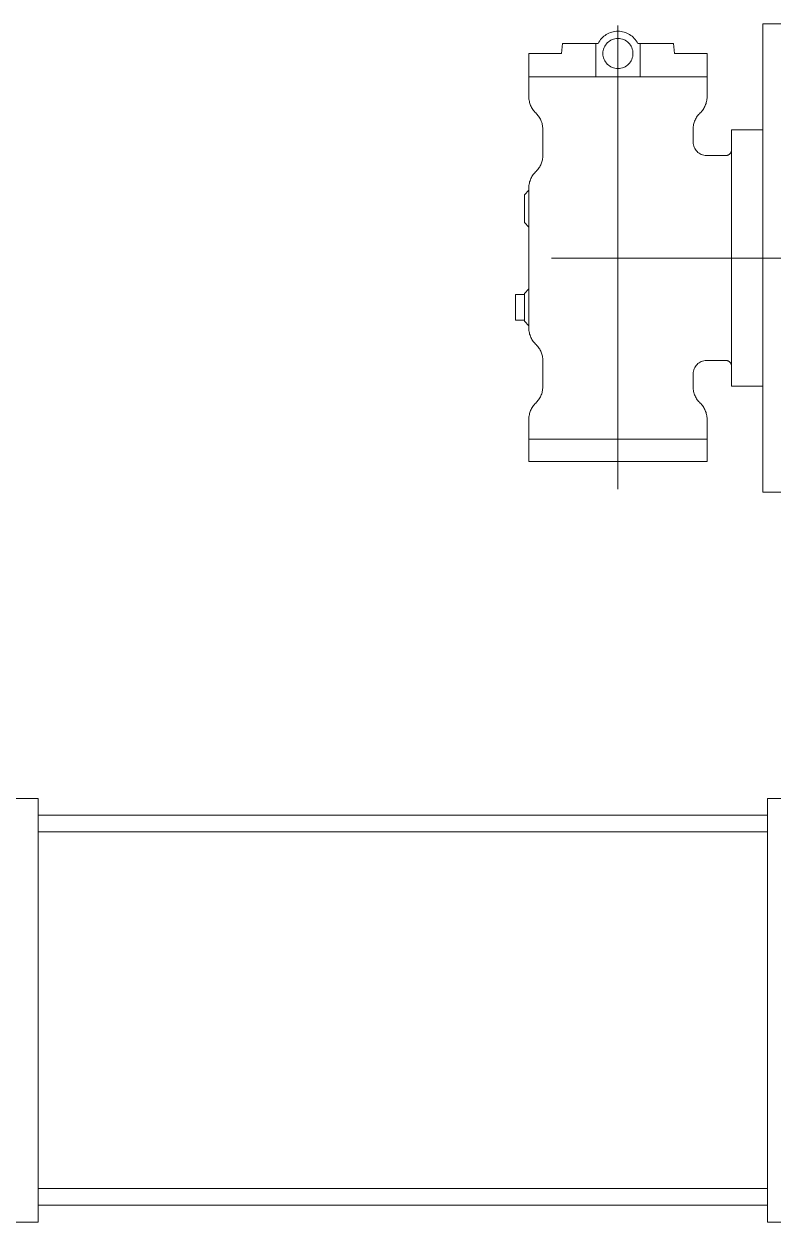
# Model space of a CAD drawing. Extents: x 475189 to 476029, y 1007718 to 1008015.
# Drawn here: x 475701.15 to 475704.76, y 1007783.29 to 1007789.05 of the extents above; entities that cross this region are included whole.
import ezdxf
from ezdxf.enums import TextEntityAlignment as Align

# ---------------------------------------------------------------- set-up
doc = ezdxf.new("R2010")
doc.units = 0
doc.header["$LTSCALE"] = 2
doc.header["$MEASUREMENT"] = 0
doc.linetypes.add('AM_ISO02W050x2', pattern=[3.75, 3, -0.75])
doc.layers.get('0').update_dxf_attribs({"linetype": 'CONTINUOUS', "lineweight": 0})
doc.layers.add('R.B', color=6, linetype='CONTINUOUS', lineweight=0)
doc.layers.add('TEXT', color=1, linetype='CONTINUOUS', lineweight=0)
doc.styles.add('ROMANS', font='ROMANS.SHX')
doc.styles.add('XT03_5', font='romans', dxfattribs={"width": 0.6, "height": 87.5})

# ---------------------------------------------------------------- blocks, each defined once
blk = doc.blocks.new('EXISTING')
at = {"color": 8, "linetype": 'AM_ISO02W050x2'}
for p, q in [((475704.0116, 1007789.0432), (475704.0116, 1007786.813)), ((475704.9015, 1007789.0512), (475704.7085, 1007789.0512)), ((475704.7085, 1007789.0512), (475704.7085, 1007786.7996)), ((475703.7398, 1007788.9091), (475703.744, 1007788.9574)), ((475703.744, 1007788.9574), (475703.9158, 1007788.9574)), ((475703.9044, 1007788.9574), (475703.9044, 1007788.7966)), ((475704.1074, 1007788.9574), (475704.2792, 1007788.9574)), ((475704.1188, 1007788.9574), (475704.1188, 1007788.7966)), ((475704.2792, 1007788.9574), (475704.2834, 1007788.9091)), ((475703.5827, 1007788.9091), (475703.5827, 1007788.7966)), ((475703.7398, 1007788.9091), (475703.5827, 1007788.9091)), ((475704.4405, 1007788.9091), (475704.2834, 1007788.9091)), ((475704.4405, 1007788.7966), (475704.4405, 1007788.9091)), ((475704.4405, 1007788.7966), (475703.5827, 1007788.7966)), ((475703.5827, 1007788.7966), (475703.5827, 1007788.7001)), ((475704.4405, 1007788.7001), (475704.4405, 1007788.7966)), ((475703.6497, 1007788.5458), (475703.6497, 1007788.4186)), ((475704.3735, 1007788.4829), (475704.3735, 1007788.5458)), ((475704.5584, 1007788.5419), (475704.5584, 1007788.4454)), ((475704.7085, 1007788.5419), (475704.5584, 1007788.5419)), ((475704.5584, 1007787.4054), (475704.5584, 1007788.4454)), ((475704.5316, 1007788.4186), (475704.4378, 1007788.4186)), ((475703.5827, 1007788.2628), (475703.5827, 1007787.588)), ((475703.5613, 1007788.2296), (475703.5827, 1007788.2511)), ((475703.5613, 1007788.0956), (475703.5613, 1007788.2296)), ((475703.5827, 1007788.0742), (475703.5613, 1007788.0956)), ((475713.4695, 1007787.9254), (475703.6916, 1007787.9254)), ((475703.5184, 1007787.7498), (475703.5613, 1007787.7498)), ((475703.5184, 1007787.6265), (475703.5184, 1007787.7498)), ((475703.5827, 1007787.7766), (475703.5613, 1007787.7552)), ((475703.5613, 1007787.7552), (475703.5613, 1007787.6212)), ((475703.5613, 1007787.6265), (475703.5184, 1007787.6265)), ((475703.5613, 1007787.6212), (475703.5827, 1007787.5997)), ((475703.6497, 1007787.305), (475703.6497, 1007787.4322)), ((475704.5316, 1007787.4322), (475704.4378, 1007787.4322)), ((475704.5584, 1007787.3089), (475704.5584, 1007787.4054)), ((475704.3735, 1007787.3679), (475704.3735, 1007787.305)), ((475704.7085, 1007787.3089), (475704.5584, 1007787.3089)), ((475703.5827, 1007787.0542), (475703.5827, 1007787.1507)), ((475704.4405, 1007787.1507), (475704.4405, 1007787.0542)), ((475704.4405, 1007787.0542), (475703.5827, 1007787.0542)), ((475703.5827, 1007786.947), (475703.5827, 1007787.0542)), ((475704.4405, 1007787.0542), (475704.4405, 1007786.947)), ((475704.4405, 1007786.947), (475703.5827, 1007786.947)), ((475704.9015, 1007786.7996), (475704.7085, 1007786.7996)), ((475706.9284, 1007785.3253), (475704.7315, 1007785.3253)), ((475704.7315, 1007785.3253), (475704.7315, 1007783.2881)), ((475709.6636, 1007783.2881), (475704.7315, 1007783.2881))]:
    blk.add_line(p, q, dxfattribs=at)
at = {"color": 8}
for p, q in [((475701.22, 1007785.3253), (475698.6578, 1007785.3253)), ((475701.22, 1007785.3253), (475701.22, 1007783.2881)), ((475704.7315, 1007785.2449), (475701.22, 1007785.2449)), ((475704.7315, 1007785.1645), (475701.22, 1007785.1645)), ((475704.7315, 1007783.449), (475701.22, 1007783.449)), ((475704.7315, 1007783.3685), (475701.22, 1007783.3685)), ((475701.22, 1007783.2881), (475698.0011, 1007783.2881))]:
    blk.add_line(p, q, dxfattribs=at)
at = {"color": 8, "linetype": 'AM_ISO02W050x2'}
blk.add_circle((475704.0116, 1007788.9091), 0.0724, dxfattribs=at)
for centre, radius, start, end in [((475704.0116, 1007788.9091), 0.1072, 26.74366, 153.25634), ((475703.6899, 1007788.7005), 0.1072, 180.24392, 226.02156), ((475704.3333, 1007788.7005), 0.1072, 313.97844, 359.75608), ((475703.5425, 1007788.5448), 0.1072, 0.53497, 47.11263), ((475704.4807, 1007788.5448), 0.1072, 132.88737, 179.46503), ((475704.4378, 1007788.4829), 0.0643, 180, 270), ((475704.5316, 1007788.4454), 0.0268, 270, 0), ((475703.5425, 1007788.4186), 0.1072, 315.84431, 0), ((475703.6898, 1007788.2628), 0.1071, 130.92371, 180), ((475703.6898, 1007787.588), 0.1071, 180, 229.0763), ((475703.5425, 1007787.4322), 0.1072, 0, 44.15564), ((475704.4378, 1007787.3679), 0.0643, 90, 180), ((475704.5316, 1007787.4054), 0.0268, 0, 90), ((475703.5425, 1007787.306), 0.1072, 312.88739, 359.46495), ((475704.4807, 1007787.306), 0.1072, 180.53505, 227.11261), ((475703.6899, 1007787.1503), 0.1072, 133.97844, 179.75607), ((475704.3333, 1007787.1503), 0.1072, 0.24393, 46.02156)]:
    blk.add_arc(centre, radius, start, end, dxfattribs=at)
at = {"color": 8, "linetype": 'ByBlock', "style": 'ROMANS'}
for tag, height, width, p in [('DIRECTION', 0.5361, 0.85, (475672.3938, 1007828.2391)), ('DN', 1.0722, 0.708333, (475752.5516, 1007802.2382))]:
    blk.add_attdef(tag, text='', height=height, dxfattribs=dict(at, width=width)).set_placement(p, align=Align.MIDDLE_RIGHT)
at = {"color": 8, "style": 'XT03_5', "text_generation_flag": 4, "width": 0.6, "flags": 9}
for p, rotation in [((475706.5948, 1007775.5763), 270), ((475708.8166, 1007766.1034), 90)]:
    blk.add_attdef('KEYWORD', p, '', height=0.0375, rotation=rotation, dxfattribs=at)
at = {"color": 8, "style": 'XT03_5', "width": 0.6, "flags": 9}
for p, rotation in [((475708.8166, 1007775.5763), 270), ((475706.5948, 1007766.1034), 90)]:
    blk.add_attdef('KEYWORD', p, '', height=0.0375, rotation=rotation, dxfattribs=at)
at = {"layer": 'TEXT', "color": 8, "style": 'ROMANS', "width": 0.85, "flags": 8}
blk.add_attdef('WTD', text='', height=1.0722, rotation=180, dxfattribs=at).set_placement((475705.1732, 1007794.2001), align=Align.MIDDLE_CENTER)
blk.add_attdef('WTD', text='', height=1.0722, dxfattribs=at).set_placement((475731.4003, 1007752.4623), align=Align.MIDDLE_CENTER)

msp = doc.modelspace()

# ---------------------------------------------------------------- block references
at = {"layer": 'R.B'}
msp.add_blockref('EXISTING', (0, 0), dxfattribs=at)

doc.saveas('drawing.dxf')
